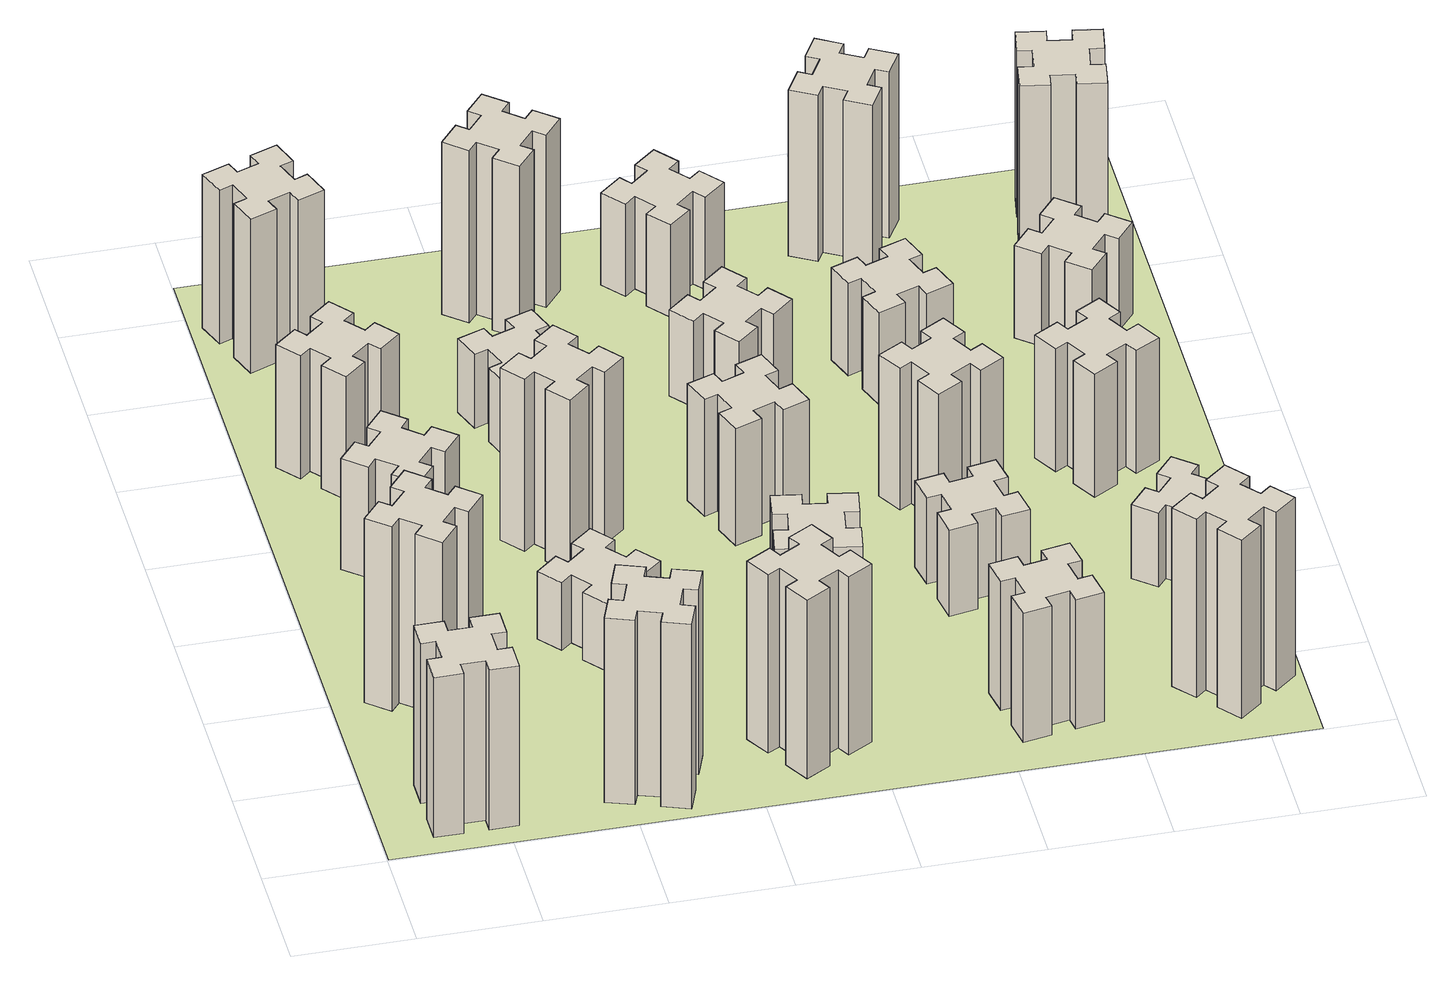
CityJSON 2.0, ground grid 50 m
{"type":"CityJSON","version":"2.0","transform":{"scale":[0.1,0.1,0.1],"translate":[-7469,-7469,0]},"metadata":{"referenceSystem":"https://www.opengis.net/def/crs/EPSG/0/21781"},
"CityObjects":{
"building1":{"type":"Building","attributes":{"class":"1000","function":"1000","usage":"1000","yearOfConstruction":2016,"roofType":"1000","measuredHeight":78,"storeysAboveGround":30,"storeysBelowGround":0},"geometry":[{"type":"Solid","lod":"1","boundaries":[[[[0,1,2,3,4,5,6,7,8,9,10,11,12,13,14,15,16,17,18,19]],[[17,16,20,21]],[[16,15,22,20]],[[15,14,23,22]],[[14,13,24,23]],[[13,12,25,24]],[[12,11,26,25]],[[11,10,27,26]],[[10,9,28,27]],[[9,8,29,28]],[[8,7,30,29]],[[7,6,31,30]],[[6,5,32,31]],[[5,4,33,32]],[[4,3,34,33]],[[3,2,35,34]],[[2,1,36,35]],[[1,0,37,36]],[[0,19,38,37]],[[19,18,39,38]],[[18,17,21,39]],[[24,25,26,27,28,29,30,31,32,33,34,35,36,37,38,39,21,20,22,23]]]]}]},
"building2":{"type":"Building","attributes":{"class":"1000","function":"1000","usage":"1000","yearOfConstruction":2016,"roofType":"1000","measuredHeight":90,"storeysAboveGround":30,"storeysBelowGround":0},"geometry":[{"type":"Solid","lod":"1","boundaries":[[[[40,41,42,43,44,45,46,47,48,49,50,51,52,53,54,55,56,57,58,59]],[[57,56,60,61]],[[56,55,62,60]],[[55,54,63,62]],[[54,53,64,63]],[[53,52,65,64]],[[52,51,66,65]],[[51,50,67,66]],[[50,49,68,67]],[[49,48,69,68]],[[48,47,70,69]],[[47,46,71,70]],[[46,45,72,71]],[[45,44,73,72]],[[44,43,74,73]],[[43,42,75,74]],[[42,41,76,75]],[[41,40,77,76]],[[40,59,78,77]],[[59,58,79,78]],[[58,57,61,79]],[[64,65,66,67,68,69,70,71,72,73,74,75,76,77,78,79,61,60,62,63]]]]}]},
"building3":{"type":"Building","attributes":{"class":"1000","function":"1000","usage":"1000","yearOfConstruction":2016,"roofType":"1000","measuredHeight":54,"storeysAboveGround":30,"storeysBelowGround":0},"geometry":[{"type":"Solid","lod":"1","boundaries":[[[[80,81,82,83,84,85,86,87,88,89,90,91,92,93,94,95,96,97,98,99]],[[97,96,100,101]],[[96,95,102,100]],[[95,94,103,102]],[[94,93,104,103]],[[93,92,105,104]],[[92,91,106,105]],[[91,90,107,106]],[[90,89,108,107]],[[89,88,109,108]],[[88,87,110,109]],[[87,86,111,110]],[[86,85,112,111]],[[85,84,113,112]],[[84,83,114,113]],[[83,82,115,114]],[[82,81,116,115]],[[81,80,117,116]],[[80,99,118,117]],[[99,98,119,118]],[[98,97,101,119]],[[104,105,106,107,108,109,110,111,112,113,114,115,116,117,118,119,101,100,102,103]]]]}]},
"building4":{"type":"Building","attributes":{"class":"1000","function":"1000","usage":"1000","yearOfConstruction":2016,"roofType":"1000","measuredHeight":60,"storeysAboveGround":30,"storeysBelowGround":0},"geometry":[{"type":"Solid","lod":"1","boundaries":[[[[120,121,122,123,124,125,126,127,128,129,130,131,132,133,134,135,136,137,138,139]],[[137,136,140,141]],[[136,135,142,140]],[[135,134,143,142]],[[134,133,144,143]],[[133,132,145,144]],[[132,131,146,145]],[[131,130,147,146]],[[130,129,148,147]],[[129,128,149,148]],[[128,127,150,149]],[[127,126,151,150]],[[126,125,152,151]],[[125,124,153,152]],[[124,123,154,153]],[[123,122,155,154]],[[122,121,156,155]],[[121,120,157,156]],[[120,139,158,157]],[[139,138,159,158]],[[138,137,141,159]],[[144,145,146,147,148,149,150,151,152,153,154,155,156,157,158,159,141,140,142,143]]]]}]},
"building5":{"type":"Building","attributes":{"class":"1000","function":"1000","usage":"1000","yearOfConstruction":2016,"roofType":"1000","measuredHeight":90,"storeysAboveGround":30,"storeysBelowGround":0},"geometry":[{"type":"Solid","lod":"1","boundaries":[[[[160,161,162,163,164,165,166,167,168,169,170,171,172,173,174,175,176,177,178,179]],[[177,176,180,181]],[[176,175,182,180]],[[175,174,183,182]],[[174,173,184,183]],[[173,172,185,184]],[[172,171,186,185]],[[171,170,187,186]],[[170,169,188,187]],[[169,168,189,188]],[[168,167,190,189]],[[167,166,191,190]],[[166,165,192,191]],[[165,164,193,192]],[[164,163,194,193]],[[163,162,195,194]],[[162,161,196,195]],[[161,160,197,196]],[[160,179,198,197]],[[179,178,199,198]],[[178,177,181,199]],[[184,185,186,187,188,189,190,191,192,193,194,195,196,197,198,199,181,180,182,183]]]]}]},
"building6":{"type":"Building","attributes":{"class":"1000","function":"1000","usage":"1000","yearOfConstruction":2016,"roofType":"1000","measuredHeight":75,"storeysAboveGround":30,"storeysBelowGround":0},"geometry":[{"type":"Solid","lod":"1","boundaries":[[[[200,201,202,203,204,205,206,207,208,209,210,211,212,213,214,215,216,217,218,219]],[[217,216,220,221]],[[216,215,222,220]],[[215,214,223,222]],[[214,213,224,223]],[[213,212,225,224]],[[212,211,226,225]],[[211,210,227,226]],[[210,209,228,227]],[[209,208,229,228]],[[208,207,230,229]],[[207,206,231,230]],[[206,205,232,231]],[[205,204,233,232]],[[204,203,234,233]],[[203,202,235,234]],[[202,201,236,235]],[[201,200,237,236]],[[200,219,238,237]],[[219,218,239,238]],[[218,217,221,239]],[[224,225,226,227,228,229,230,231,232,233,234,235,236,237,238,239,221,220,222,223]]]]}]},
"building7":{"type":"Building","attributes":{"class":"1000","function":"1000","usage":"1000","yearOfConstruction":2016,"roofType":"1000","measuredHeight":33,"storeysAboveGround":30,"storeysBelowGround":0},"geometry":[{"type":"Solid","lod":"1","boundaries":[[[[240,241,242,243,244,245,246,247,248,249,250,251,252,253,254,255,256,257,258,259]],[[257,256,260,261]],[[256,255,262,260]],[[255,254,263,262]],[[254,253,264,263]],[[253,252,265,264]],[[252,251,266,265]],[[251,250,267,266]],[[250,249,268,267]],[[249,248,269,268]],[[248,247,270,269]],[[247,246,271,270]],[[246,245,272,271]],[[245,244,273,272]],[[244,243,274,273]],[[243,242,275,274]],[[242,241,276,275]],[[241,240,277,276]],[[240,259,278,277]],[[259,258,279,278]],[[258,257,261,279]],[[264,265,266,267,268,269,270,271,272,273,274,275,276,277,278,279,261,260,262,263]]]]}]},
"building8":{"type":"Building","attributes":{"class":"1000","function":"1000","usage":"1000","yearOfConstruction":2016,"roofType":"1000","measuredHeight":84,"storeysAboveGround":30,"storeysBelowGround":0},"geometry":[{"type":"Solid","lod":"1","boundaries":[[[[280,281,282,283,284,285,286,287,288,289,290,291,292,293,294,295,296,297,298,299]],[[297,296,300,301]],[[296,295,302,300]],[[295,294,303,302]],[[294,293,304,303]],[[293,292,305,304]],[[292,291,306,305]],[[291,290,307,306]],[[290,289,308,307]],[[289,288,309,308]],[[288,287,310,309]],[[287,286,311,310]],[[286,285,312,311]],[[285,284,313,312]],[[284,283,314,313]],[[283,282,315,314]],[[282,281,316,315]],[[281,280,317,316]],[[280,299,318,317]],[[299,298,319,318]],[[298,297,301,319]],[[304,305,306,307,308,309,310,311,312,313,314,315,316,317,318,319,301,300,302,303]]]]}]},
"building9":{"type":"Building","attributes":{"class":"1000","function":"1000","usage":"1000","yearOfConstruction":2016,"roofType":"1000","measuredHeight":87,"storeysAboveGround":30,"storeysBelowGround":0},"geometry":[{"type":"Solid","lod":"1","boundaries":[[[[320,321,322,323,324,325,326,327,328,329,330,331,332,333,334,335,336,337,338,339]],[[337,336,340,341]],[[336,335,342,340]],[[335,334,343,342]],[[334,333,344,343]],[[333,332,345,344]],[[332,331,346,345]],[[331,330,347,346]],[[330,329,348,347]],[[329,328,349,348]],[[328,327,350,349]],[[327,326,351,350]],[[326,325,352,351]],[[325,324,353,352]],[[324,323,354,353]],[[323,322,355,354]],[[322,321,356,355]],[[321,320,357,356]],[[320,339,358,357]],[[339,338,359,358]],[[338,337,341,359]],[[344,345,346,347,348,349,350,351,352,353,354,355,356,357,358,359,341,340,342,343]]]]}]},
"building10":{"type":"Building","attributes":{"class":"1000","function":"1000","usage":"1000","yearOfConstruction":2016,"roofType":"1000","measuredHeight":36,"storeysAboveGround":30,"storeysBelowGround":0},"geometry":[{"type":"Solid","lod":"1","boundaries":[[[[360,361,362,363,364,365,366,367,368,369,370,371,372,373,374,375,376,377,378,379]],[[377,376,380,381]],[[376,375,382,380]],[[375,374,383,382]],[[374,373,384,383]],[[373,372,385,384]],[[372,371,386,385]],[[371,370,387,386]],[[370,369,388,387]],[[369,368,389,388]],[[368,367,390,389]],[[367,366,391,390]],[[366,365,392,391]],[[365,364,393,392]],[[364,363,394,393]],[[363,362,395,394]],[[362,361,396,395]],[[361,360,397,396]],[[360,379,398,397]],[[379,378,399,398]],[[378,377,381,399]],[[384,385,386,387,388,389,390,391,392,393,394,395,396,397,398,399,381,380,382,383]]]]}]},
"building11":{"type":"Building","attributes":{"class":"1000","function":"1000","usage":"1000","yearOfConstruction":2016,"roofType":"1000","measuredHeight":84,"storeysAboveGround":30,"storeysBelowGround":0},"geometry":[{"type":"Solid","lod":"1","boundaries":[[[[400,401,402,403,404,405,406,407,408,409,410,411,412,413,414,415,416,417,418,419]],[[417,416,420,421]],[[416,415,422,420]],[[415,414,423,422]],[[414,413,424,423]],[[413,412,425,424]],[[412,411,426,425]],[[411,410,427,426]],[[410,409,428,427]],[[409,408,429,428]],[[408,407,430,429]],[[407,406,431,430]],[[406,405,432,431]],[[405,404,433,432]],[[404,403,434,433]],[[403,402,435,434]],[[402,401,436,435]],[[401,400,437,436]],[[400,419,438,437]],[[419,418,439,438]],[[418,417,421,439]],[[424,425,426,427,428,429,430,431,432,433,434,435,436,437,438,439,421,420,422,423]]]]}]},
"building12":{"type":"Building","attributes":{"class":"1000","function":"1000","usage":"1000","yearOfConstruction":2016,"roofType":"1000","measuredHeight":48,"storeysAboveGround":30,"storeysBelowGround":0},"geometry":[{"type":"Solid","lod":"1","boundaries":[[[[440,441,442,443,444,445,446,447,448,449,450,451,452,453,454,455,456,457,458,459]],[[457,456,460,461]],[[456,455,462,460]],[[455,454,463,462]],[[454,453,464,463]],[[453,452,465,464]],[[452,451,466,465]],[[451,450,467,466]],[[450,449,468,467]],[[449,448,469,468]],[[448,447,470,469]],[[447,446,471,470]],[[446,445,472,471]],[[445,444,473,472]],[[444,443,474,473]],[[443,442,475,474]],[[442,441,476,475]],[[441,440,477,476]],[[440,459,478,477]],[[459,458,479,478]],[[458,457,461,479]],[[464,465,466,467,468,469,470,471,472,473,474,475,476,477,478,479,461,460,462,463]]]]}]},
"building13":{"type":"Building","attributes":{"class":"1000","function":"1000","usage":"1000","yearOfConstruction":2016,"roofType":"1000","measuredHeight":57,"storeysAboveGround":30,"storeysBelowGround":0},"geometry":[{"type":"Solid","lod":"1","boundaries":[[[[480,481,482,483,484,485,486,487,488,489,490,491,492,493,494,495,496,497,498,499]],[[497,496,500,501]],[[496,495,502,500]],[[495,494,503,502]],[[494,493,504,503]],[[493,492,505,504]],[[492,491,506,505]],[[491,490,507,506]],[[490,489,508,507]],[[489,488,509,508]],[[488,487,510,509]],[[487,486,511,510]],[[486,485,512,511]],[[485,484,513,512]],[[484,483,514,513]],[[483,482,515,514]],[[482,481,516,515]],[[481,480,517,516]],[[480,499,518,517]],[[499,498,519,518]],[[498,497,501,519]],[[504,505,506,507,508,509,510,511,512,513,514,515,516,517,518,519,501,500,502,503]]]]}]},
"building14":{"type":"Building","attributes":{"class":"1000","function":"1000","usage":"1000","yearOfConstruction":2016,"roofType":"1000","measuredHeight":42,"storeysAboveGround":30,"storeysBelowGround":0},"geometry":[{"type":"Solid","lod":"1","boundaries":[[[[520,521,522,523,524,525,526,527,528,529,530,531,532,533,534,535,536,537,538,539]],[[537,536,540,541]],[[536,535,542,540]],[[535,534,543,542]],[[534,533,544,543]],[[533,532,545,544]],[[532,531,546,545]],[[531,530,547,546]],[[530,529,548,547]],[[529,528,549,548]],[[528,527,550,549]],[[527,526,551,550]],[[526,525,552,551]],[[525,524,553,552]],[[524,523,554,553]],[[523,522,555,554]],[[522,521,556,555]],[[521,520,557,556]],[[520,539,558,557]],[[539,538,559,558]],[[538,537,541,559]],[[544,545,546,547,548,549,550,551,552,553,554,555,556,557,558,559,541,540,542,543]]]]}]},
"building15":{"type":"Building","attributes":{"class":"1000","function":"1000","usage":"1000","yearOfConstruction":2016,"roofType":"1000","measuredHeight":63,"storeysAboveGround":30,"storeysBelowGround":0},"geometry":[{"type":"Solid","lod":"1","boundaries":[[[[560,561,562,563,564,565,566,567,568,569,570,571,572,573,574,575,576,577,578,579]],[[577,576,580,581]],[[576,575,582,580]],[[575,574,583,582]],[[574,573,584,583]],[[573,572,585,584]],[[572,571,586,585]],[[571,570,587,586]],[[570,569,588,587]],[[569,568,589,588]],[[568,567,590,589]],[[567,566,591,590]],[[566,565,592,591]],[[565,564,593,592]],[[564,563,594,593]],[[563,562,595,594]],[[562,561,596,595]],[[561,560,597,596]],[[560,579,598,597]],[[579,578,599,598]],[[578,577,581,599]],[[584,585,586,587,588,589,590,591,592,593,594,595,596,597,598,599,581,580,582,583]]]]}]},
"building16":{"type":"Building","attributes":{"class":"1000","function":"1000","usage":"1000","yearOfConstruction":2016,"roofType":"1000","measuredHeight":45,"storeysAboveGround":30,"storeysBelowGround":0},"geometry":[{"type":"Solid","lod":"1","boundaries":[[[[600,601,602,603,604,605,606,607,608,609,610,611,612,613,614,615,616,617,618,619]],[[617,616,620,621]],[[616,615,622,620]],[[615,614,623,622]],[[614,613,624,623]],[[613,612,625,624]],[[612,611,626,625]],[[611,610,627,626]],[[610,609,628,627]],[[609,608,629,628]],[[608,607,630,629]],[[607,606,631,630]],[[606,605,632,631]],[[605,604,633,632]],[[604,603,634,633]],[[603,602,635,634]],[[602,601,636,635]],[[601,600,637,636]],[[600,619,638,637]],[[619,618,639,638]],[[618,617,621,639]],[[624,625,626,627,628,629,630,631,632,633,634,635,636,637,638,639,621,620,622,623]]]]}]},
"building17":{"type":"Building","attributes":{"class":"1000","function":"1000","usage":"1000","yearOfConstruction":2016,"roofType":"1000","measuredHeight":42,"storeysAboveGround":30,"storeysBelowGround":0},"geometry":[{"type":"Solid","lod":"1","boundaries":[[[[640,641,642,643,644,645,646,647,648,649,650,651,652,653,654,655,656,657,658,659]],[[657,656,660,661]],[[656,655,662,660]],[[655,654,663,662]],[[654,653,664,663]],[[653,652,665,664]],[[652,651,666,665]],[[651,650,667,666]],[[650,649,668,667]],[[649,648,669,668]],[[648,647,670,669]],[[647,646,671,670]],[[646,645,672,671]],[[645,644,673,672]],[[644,643,674,673]],[[643,642,675,674]],[[642,641,676,675]],[[641,640,677,676]],[[640,659,678,677]],[[659,658,679,678]],[[658,657,661,679]],[[664,665,666,667,668,669,670,671,672,673,674,675,676,677,678,679,661,660,662,663]]]]}]},
"building18":{"type":"Building","attributes":{"class":"1000","function":"1000","usage":"1000","yearOfConstruction":2016,"roofType":"1000","measuredHeight":69,"storeysAboveGround":30,"storeysBelowGround":0},"geometry":[{"type":"Solid","lod":"1","boundaries":[[[[680,681,682,683,684,685,686,687,688,689,690,691,692,693,694,695,696,697,698,699]],[[697,696,700,701]],[[696,695,702,700]],[[695,694,703,702]],[[694,693,704,703]],[[693,692,705,704]],[[692,691,706,705]],[[691,690,707,706]],[[690,689,708,707]],[[689,688,709,708]],[[688,687,710,709]],[[687,686,711,710]],[[686,685,712,711]],[[685,684,713,712]],[[684,683,714,713]],[[683,682,715,714]],[[682,681,716,715]],[[681,680,717,716]],[[680,699,718,717]],[[699,698,719,718]],[[698,697,701,719]],[[704,705,706,707,708,709,710,711,712,713,714,715,716,717,718,719,701,700,702,703]]]]}]},
"building19":{"type":"Building","attributes":{"class":"1000","function":"1000","usage":"1000","yearOfConstruction":2016,"roofType":"1000","measuredHeight":45,"storeysAboveGround":30,"storeysBelowGround":0},"geometry":[{"type":"Solid","lod":"1","boundaries":[[[[720,721,722,723,724,725,726,727,728,729,730,731,732,733,734,735,736,737,738,739]],[[737,736,740,741]],[[736,735,742,740]],[[735,734,743,742]],[[734,733,744,743]],[[733,732,745,744]],[[732,731,746,745]],[[731,730,747,746]],[[730,729,748,747]],[[729,728,749,748]],[[728,727,750,749]],[[727,726,751,750]],[[726,725,752,751]],[[725,724,753,752]],[[724,723,754,753]],[[723,722,755,754]],[[722,721,756,755]],[[721,720,757,756]],[[720,739,758,757]],[[739,738,759,758]],[[738,737,741,759]],[[744,745,746,747,748,749,750,751,752,753,754,755,756,757,758,759,741,740,742,743]]]]}]},
"building20":{"type":"Building","attributes":{"class":"1000","function":"1000","usage":"1000","yearOfConstruction":2016,"roofType":"1000","measuredHeight":87,"storeysAboveGround":30,"storeysBelowGround":0},"geometry":[{"type":"Solid","lod":"1","boundaries":[[[[760,761,762,763,764,765,766,767,768,769,770,771,772,773,774,775,776,777,778,779]],[[777,776,780,781]],[[776,775,782,780]],[[775,774,783,782]],[[774,773,784,783]],[[773,772,785,784]],[[772,771,786,785]],[[771,770,787,786]],[[770,769,788,787]],[[769,768,789,788]],[[768,767,790,789]],[[767,766,791,790]],[[766,765,792,791]],[[765,764,793,792]],[[764,763,794,793]],[[763,762,795,794]],[[762,761,796,795]],[[761,760,797,796]],[[760,779,798,797]],[[779,778,799,798]],[[778,777,781,799]],[[784,785,786,787,788,789,790,791,792,793,794,795,796,797,798,799,781,780,782,783]]]]}]},
"building21":{"type":"Building","attributes":{"class":"1000","function":"1000","usage":"1000","yearOfConstruction":2016,"roofType":"1000","measuredHeight":81,"storeysAboveGround":30,"storeysBelowGround":0},"geometry":[{"type":"Solid","lod":"1","boundaries":[[[[800,801,802,803,804,805,806,807,808,809,810,811,812,813,814,815,816,817,818,819]],[[817,816,820,821]],[[816,815,822,820]],[[815,814,823,822]],[[814,813,824,823]],[[813,812,825,824]],[[812,811,826,825]],[[811,810,827,826]],[[810,809,828,827]],[[809,808,829,828]],[[808,807,830,829]],[[807,806,831,830]],[[806,805,832,831]],[[805,804,833,832]],[[804,803,834,833]],[[803,802,835,834]],[[802,801,836,835]],[[801,800,837,836]],[[800,819,838,837]],[[819,818,839,838]],[[818,817,821,839]],[[824,825,826,827,828,829,830,831,832,833,834,835,836,837,838,839,821,820,822,823]]]]}]},
"building22":{"type":"Building","attributes":{"class":"1000","function":"1000","usage":"1000","yearOfConstruction":2016,"roofType":"1000","measuredHeight":36,"storeysAboveGround":30,"storeysBelowGround":0},"geometry":[{"type":"Solid","lod":"1","boundaries":[[[[840,841,842,843,844,845,846,847,848,849,850,851,852,853,854,855,856,857,858,859]],[[857,856,860,861]],[[856,855,862,860]],[[855,854,863,862]],[[854,853,864,863]],[[853,852,865,864]],[[852,851,866,865]],[[851,850,867,866]],[[850,849,868,867]],[[849,848,869,868]],[[848,847,870,869]],[[847,846,871,870]],[[846,845,872,871]],[[845,844,873,872]],[[844,843,874,873]],[[843,842,875,874]],[[842,841,876,875]],[[841,840,877,876]],[[840,859,878,877]],[[859,858,879,878]],[[858,857,861,879]],[[864,865,866,867,868,869,870,871,872,873,874,875,876,877,878,879,861,860,862,863]]]]}]},
"building23":{"type":"Building","attributes":{"class":"1000","function":"1000","usage":"1000","yearOfConstruction":2016,"roofType":"1000","measuredHeight":60,"storeysAboveGround":30,"storeysBelowGround":0},"geometry":[{"type":"Solid","lod":"1","boundaries":[[[[880,881,882,883,884,885,886,887,888,889,890,891,892,893,894,895,896,897,898,899]],[[897,896,900,901]],[[896,895,902,900]],[[895,894,903,902]],[[894,893,904,903]],[[893,892,905,904]],[[892,891,906,905]],[[891,890,907,906]],[[890,889,908,907]],[[889,888,909,908]],[[888,887,910,909]],[[887,886,911,910]],[[886,885,912,911]],[[885,884,913,912]],[[884,883,914,913]],[[883,882,915,914]],[[882,881,916,915]],[[881,880,917,916]],[[880,899,918,917]],[[899,898,919,918]],[[898,897,901,919]],[[904,905,906,907,908,909,910,911,912,913,914,915,916,917,918,919,901,900,902,903]]]]}]},
"building24":{"type":"Building","attributes":{"class":"1000","function":"1000","usage":"1000","yearOfConstruction":2016,"roofType":"1000","measuredHeight":45,"storeysAboveGround":30,"storeysBelowGround":0},"geometry":[{"type":"Solid","lod":"1","boundaries":[[[[920,921,922,923,924,925,926,927,928,929,930,931,932,933,934,935,936,937,938,939]],[[937,936,940,941]],[[936,935,942,940]],[[935,934,943,942]],[[934,933,944,943]],[[933,932,945,944]],[[932,931,946,945]],[[931,930,947,946]],[[930,929,948,947]],[[929,928,949,948]],[[928,927,950,949]],[[927,926,951,950]],[[926,925,952,951]],[[925,924,953,952]],[[924,923,954,953]],[[923,922,955,954]],[[922,921,956,955]],[[921,920,957,956]],[[920,939,958,957]],[[939,938,959,958]],[[938,937,941,959]],[[944,945,946,947,948,949,950,951,952,953,954,955,956,957,958,959,941,940,942,943]]]]}]},
"building25":{"type":"Building","attributes":{"class":"1000","function":"1000","usage":"1000","yearOfConstruction":2016,"roofType":"1000","measuredHeight":81,"storeysAboveGround":30,"storeysBelowGround":0},"geometry":[{"type":"Solid","lod":"1","boundaries":[[[[960,961,962,963,964,965,966,967,968,969,970,971,972,973,974,975,976,977,978,979]],[[977,976,980,981]],[[976,975,982,980]],[[975,974,983,982]],[[974,973,984,983]],[[973,972,985,984]],[[972,971,986,985]],[[971,970,987,986]],[[970,969,988,987]],[[969,968,989,988]],[[968,967,990,989]],[[967,966,991,990]],[[966,965,992,991]],[[965,964,993,992]],[[964,963,994,993]],[[963,962,995,994]],[[962,961,996,995]],[[961,960,997,996]],[[960,979,998,997]],[[979,978,999,998]],[[978,977,981,999]],[[984,985,986,987,988,989,990,991,992,993,994,995,996,997,998,999,981,980,982,983]]]]}]},
"landuse1":{"type":"LandUse","attributes":{"name":"plot1","function":"1010"},"geometry":[{"type":"MultiSurface","lod":"1","boundaries":[[[1000,1001,1002,1003]]]}]}
},
"vertices":[
[265,325,0],[265,225,0],[205,225,0],[205,105,0],[325,105,0],[325,165,0],[425,165,0],[425,105,0],[545,105,0],[545,225,0],[485,225,0],[485,325,0],[545,325,0],[545,445,0],[425,445,0],[425,385,0],[325,385,0],[325,445,0],[205,445,0],[205,325,0],[325,385,780],[325,445,780],[425,385,780],[425,445,780],[545,445,780],[545,325,780],[485,325,780],[485,225,780],[545,225,780],[545,105,780],[425,105,780],[425,165,780],[325,165,780],[325,105,780],[205,105,780],[205,225,780],[265,225,780],[265,325,780],[205,325,780],[205,445,780],
[484,1067,0],[408,1132,0],[446,1178,0],[354,1255,0],[277,1163,0],[323,1124,0],[259,1048,0],[213,1086,0],[136,994,0],[228,917,0],[266,963,0],[343,899,0],[304,853,0],[396,776,0],[473,868,0],[427,906,0],[492,983,0],[538,944,0],[615,1036,0],[523,1113,0],[492,983,900],[538,944,900],[427,906,900],[473,868,900],[396,776,900],[304,853,900],[343,899,900],[266,963,900],[228,917,900],[136,994,900],[213,1086,900],[259,1048,900],[323,1124,900],[277,1163,900],[354,1255,900],[446,1178,900],[408,1132,900],[484,1067,900],[523,1113,900],[615,1036,900],
[584,1907,0],[508,1972,0],[546,2018,0],[454,2095,0],[377,2003,0],[423,1964,0],[359,1888,0],[313,1926,0],[236,1834,0],[328,1757,0],[366,1803,0],[443,1739,0],[404,1693,0],[496,1616,0],[573,1708,0],[527,1746,0],[592,1823,0],[638,1784,0],[715,1876,0],[623,1953,0],[592,1823,540],[638,1784,540],[527,1746,540],[573,1708,540],[496,1616,540],[404,1693,540],[443,1739,540],[366,1803,540],[328,1757,540],[236,1834,540],[313,1926,540],[359,1888,540],[423,1964,540],[377,2003,540],[454,2095,540],[546,2018,540],[508,1972,540],[584,1907,540],[623,1953,540],[715,1876,540],
[492,2528,0],[427,2604,0],[473,2643,0],[396,2735,0],[304,2658,0],[343,2612,0],[266,2547,0],[228,2593,0],[136,2516,0],[213,2424,0],[259,2463,0],[323,2386,0],[277,2348,0],[354,2256,0],[446,2333,0],[408,2379,0],[484,2443,0],[523,2397,0],[615,2474,0],[538,2566,0],[484,2443,600],[523,2397,600],[408,2379,600],[446,2333,600],[354,2256,600],[277,2348,600],[323,2386,600],[259,2463,600],[213,2424,600],[136,2516,600],[228,2593,600],[266,2547,600],[343,2612,600],[304,2658,600],[396,2735,600],[473,2643,600],[427,2604,600],[492,2528,600],[538,2566,600],[615,2474,600],
[1029,360,0],[995,266,0],[939,287,0],[897,174,0],[1010,133,0],[1031,189,0],[1125,155,0],[1104,99,0],[1217,57,0],[1258,170,0],[1202,191,0],[1236,285,0],[1292,264,0],[1333,377,0],[1220,418,0],[1200,362,0],[1106,396,0],[1127,452,0],[1014,493,0],[973,380,0],[1106,396,900],[1127,452,900],[1200,362,900],[1220,418,900],[1333,377,900],[1292,264,900],[1236,285,900],[1202,191,900],[1258,170,900],[1217,57,900],[1104,99,900],[1125,155,900],[1031,189,900],[1010,133,900],[897,174,900],[939,287,900],[995,266,900],[1029,360,900],[973,380,900],[1014,493,900],
[155,3345,0],[189,3251,0],[133,3230,0],[174,3117,0],[287,3159,0],[266,3215,0],[360,3249,0],[380,3193,0],[493,3234,0],[452,3347,0],[396,3326,0],[362,3420,0],[418,3440,0],[377,3553,0],[264,3512,0],[285,3456,0],[191,3422,0],[170,3478,0],[57,3437,0],[99,3324,0],[191,3422,750],[170,3478,750],[285,3456,750],[264,3512,750],[377,3553,750],[418,3440,750],[362,3420,750],[396,3326,750],[452,3347,750],[493,3234,750],[380,3193,750],[360,3249,750],[266,3215,750],[287,3159,750],[174,3117,750],[133,3230,750],[189,3251,750],[155,3345,750],[99,3324,750],[57,3437,750],
[1083,1332,0],[1006,1267,0],[968,1313,0],[876,1236,0],[953,1144,0],[999,1183,0],[1063,1106,0],[1017,1068,0],[1094,976,0],[1186,1053,0],[1148,1099,0],[1224,1163,0],[1263,1117,0],[1355,1194,0],[1278,1286,0],[1232,1248,0],[1167,1324,0],[1213,1363,0],[1136,1455,0],[1044,1378,0],[1167,1324,330],[1213,1363,330],[1232,1248,330],[1278,1286,330],[1355,1194,330],[1263,1117,330],[1224,1163,330],[1148,1099,330],[1186,1053,330],[1094,976,330],[1017,1068,330],[1063,1106,330],[999,1183,330],[953,1144,330],[876,1236,330],[968,1313,330],[1006,1267,330],[1083,1332,330],[1044,1378,330],[1136,1455,330],
[1083,1972,0],[1006,1907,0],[968,1953,0],[876,1876,0],[953,1784,0],[999,1823,0],[1063,1746,0],[1017,1708,0],[1094,1616,0],[1186,1693,0],[1148,1739,0],[1224,1803,0],[1263,1757,0],[1355,1834,0],[1278,1926,0],[1232,1888,0],[1167,1964,0],[1213,2003,0],[1136,2095,0],[1044,2018,0],[1167,1964,840],[1213,2003,840],[1232,1888,840],[1278,1926,840],[1355,1834,840],[1263,1757,840],[1224,1803,840],[1148,1739,840],[1186,1693,840],[1094,1616,840],[1017,1708,840],[1063,1746,840],[999,1823,840],[953,1784,840],[876,1876,840],[968,1953,840],[1006,1907,840],[1083,1972,840],[1044,2018,840],[1136,2095,840],
[1744,496,0],[1657,446,0],[1627,498,0],[1523,438,0],[1583,334,0],[1635,364,0],[1685,277,0],[1633,247,0],[1693,143,0],[1797,203,0],[1767,255,0],[1854,305,0],[1884,253,0],[1988,313,0],[1928,417,0],[1876,387,0],[1826,474,0],[1878,504,0],[1818,608,0],[1714,548,0],[1826,474,870],[1878,504,870],[1876,387,870],[1928,417,870],[1988,313,870],[1884,253,870],[1854,305,870],[1767,255,870],[1797,203,870],[1693,143,870],[1633,247,870],[1685,277,870],[1635,364,870],[1583,334,870],[1523,438,870],[1627,498,870],[1657,446,870],[1744,496,870],[1714,548,870],[1818,608,870],
[1125,2716,0],[1031,2682,0],[1010,2738,0],[897,2697,0],[939,2584,0],[995,2605,0],[1029,2511,0],[973,2490,0],[1014,2377,0],[1127,2419,0],[1106,2475,0],[1200,2509,0],[1220,2453,0],[1333,2494,0],[1292,2607,0],[1236,2586,0],[1202,2680,0],[1258,2700,0],[1217,2813,0],[1104,2772,0],[1202,2680,360],[1258,2700,360],[1236,2586,360],[1292,2607,360],[1333,2494,360],[1220,2453,360],[1200,2509,360],[1106,2475,360],[1127,2419,360],[1014,2377,360],[973,2490,360],[1029,2511,360],[995,2605,360],[939,2584,360],[897,2697,360],[1010,2738,360],[1031,2682,360],[1125,2716,360],[1104,2772,360],[1217,2813,360],
[1106,3283,0],[1183,3219,0],[1144,3173,0],[1236,3096,0],[1313,3188,0],[1267,3226,0],[1332,3303,0],[1378,3264,0],[1455,3356,0],[1363,3433,0],[1324,3387,0],[1248,3452,0],[1286,3498,0],[1194,3575,0],[1117,3483,0],[1163,3444,0],[1099,3368,0],[1053,3406,0],[976,3314,0],[1068,3237,0],[1099,3368,840],[1053,3406,840],[1163,3444,840],[1117,3483,840],[1194,3575,840],[1286,3498,840],[1248,3452,840],[1324,3387,840],[1363,3433,840],[1455,3356,840],[1378,3264,840],[1332,3303,840],[1267,3226,840],[1313,3188,840],[1236,3096,840],[1144,3173,840],[1183,3219,840],[1106,3283,840],[1068,3237,840],[976,3314,840],
[2055,1047,0],[2072,1145,0],[2131,1135,0],[2152,1253,0],[2034,1274,0],[2024,1215,0],[1925,1232,0],[1936,1291,0],[1817,1312,0],[1797,1194,0],[1856,1184,0],[1838,1085,0],[1779,1096,0],[1758,977,0],[1877,957,0],[1887,1016,0],[1985,998,0],[1975,939,0],[2093,918,0],[2114,1037,0],[1985,998,480],[1975,939,480],[1887,1016,480],[1877,957,480],[1758,977,480],[1779,1096,480],[1838,1085,480],[1856,1184,480],[1797,1194,480],[1817,1312,480],[1936,1291,480],[1925,1232,480],[2024,1215,480],[2034,1274,480],[2152,1253,480],[2131,1135,480],[2072,1145,480],[2055,1047,480],[2114,1037,480],[2093,918,480],
[1846,1735,0],[1940,1769,0],[1960,1713,0],[2073,1754,0],[2032,1867,0],[1976,1846,0],[1942,1940,0],[1998,1960,0],[1957,2073,0],[1844,2032,0],[1865,1976,0],[1771,1942,0],[1750,1998,0],[1637,1957,0],[1679,1844,0],[1735,1865,0],[1769,1771,0],[1713,1750,0],[1754,1637,0],[1867,1679,0],[1769,1771,570],[1713,1750,570],[1735,1865,570],[1679,1844,570],[1637,1957,570],[1750,1998,570],[1771,1942,570],[1865,1976,570],[1844,2032,570],[1957,2073,570],[1998,1960,570],[1942,1940,570],[1976,1846,570],[2032,1867,570],[2073,1754,570],[1960,1713,570],[1940,1769,570],[1846,1735,570],[1867,1679,570],[1754,1637,570],
[1988,2479,0],[2064,2543,0],[2103,2497,0],[2195,2574,0],[2118,2666,0],[2072,2628,0],[2007,2704,0],[2053,2743,0],[1976,2835,0],[1884,2758,0],[1923,2712,0],[1846,2647,0],[1808,2693,0],[1716,2616,0],[1793,2524,0],[1839,2563,0],[1903,2486,0],[1857,2448,0],[1934,2356,0],[2026,2433,0],[1903,2486,420],[1857,2448,420],[1839,2563,420],[1793,2524,420],[1716,2616,420],[1808,2693,420],[1846,2647,420],[1923,2712,420],[1884,2758,420],[1976,2835,420],[2053,2743,420],[2007,2704,420],[2072,2628,420],[2118,2666,420],[2195,2574,420],[2103,2497,420],[2064,2543,420],[1988,2479,420],[2026,2433,420],[1934,2356,420],
[2665,258,0],[2764,276,0],[2774,217,0],[2892,237,0],[2871,356,0],[2812,345,0],[2795,444,0],[2854,454,0],[2833,572,0],[2715,551,0],[2725,492,0],[2627,475,0],[2617,534,0],[2498,513,0],[2519,395,0],[2578,405,0],[2596,307,0],[2537,297,0],[2557,178,0],[2676,199,0],[2596,307,630],[2537,297,630],[2578,405,630],[2519,395,630],[2498,513,630],[2617,534,630],[2627,475,630],[2725,492,630],[2715,551,630],[2833,572,630],[2854,454,630],[2795,444,630],[2812,345,630],[2871,356,630],[2892,237,630],[2774,217,630],[2764,276,630],[2665,258,630],[2676,199,630],[2557,178,630],
[1972,3368,0],[1907,3444,0],[1953,3483,0],[1876,3575,0],[1784,3498,0],[1823,3452,0],[1746,3387,0],[1708,3433,0],[1616,3356,0],[1693,3264,0],[1739,3303,0],[1803,3226,0],[1757,3188,0],[1834,3096,0],[1926,3173,0],[1888,3219,0],[1964,3283,0],[2003,3237,0],[2095,3314,0],[2018,3406,0],[1964,3283,450],[2003,3237,450],[1888,3219,450],[1926,3173,450],[1834,3096,450],[1757,3188,450],[1803,3226,450],[1739,3303,450],[1693,3264,450],[1616,3356,450],[1708,3433,450],[1746,3387,450],[1823,3452,450],[1784,3498,450],[1876,3575,450],[1953,3483,450],[1907,3444,450],[1972,3368,450],[2018,3406,450],[2095,3314,450],
[2625,1332,0],[2527,1315,0],[2517,1374,0],[2398,1353,0],[2419,1235,0],[2478,1245,0],[2496,1147,0],[2437,1137,0],[2457,1018,0],[2576,1039,0],[2565,1098,0],[2664,1116,0],[2674,1057,0],[2792,1077,0],[2771,1196,0],[2712,1185,0],[2695,1284,0],[2754,1294,0],[2733,1412,0],[2615,1391,0],[2695,1284,420],[2754,1294,420],[2712,1185,420],[2771,1196,420],[2792,1077,420],[2674,1057,420],[2664,1116,420],[2565,1098,420],[2576,1039,420],[2457,1018,420],[2437,1137,420],[2496,1147,420],[2478,1245,420],[2419,1235,420],[2398,1353,420],[2517,1374,420],[2527,1315,420],[2625,1332,420],[2615,1391,420],[2733,1412,420],
[2475,1744,0],[2525,1657,0],[2473,1627,0],[2533,1523,0],[2637,1583,0],[2607,1635,0],[2694,1685,0],[2724,1633,0],[2828,1693,0],[2768,1797,0],[2716,1767,0],[2666,1854,0],[2718,1884,0],[2658,1988,0],[2554,1928,0],[2584,1876,0],[2497,1826,0],[2467,1878,0],[2363,1818,0],[2423,1714,0],[2497,1826,690],[2467,1878,690],[2584,1876,690],[2554,1928,690],[2658,1988,690],[2718,1884,690],[2666,1854,690],[2716,1767,690],[2768,1797,690],[2828,1693,690],[2724,1633,690],[2694,1685,690],[2607,1635,690],[2637,1583,690],[2533,1523,690],[2473,1627,690],[2525,1657,690],[2475,1744,690],[2423,1714,690],[2363,1818,690],
[2586,2475,0],[2680,2509,0],[2700,2453,0],[2813,2494,0],[2772,2607,0],[2716,2586,0],[2682,2680,0],[2738,2700,0],[2697,2813,0],[2584,2772,0],[2605,2716,0],[2511,2682,0],[2490,2738,0],[2377,2697,0],[2419,2584,0],[2475,2605,0],[2509,2511,0],[2453,2490,0],[2494,2377,0],[2607,2419,0],[2509,2511,450],[2453,2490,450],[2475,2605,450],[2419,2584,450],[2377,2697,450],[2490,2738,450],[2511,2682,450],[2605,2716,450],[2584,2772,450],[2697,2813,450],[2738,2700,450],[2682,2680,450],[2716,2586,450],[2772,2607,450],[2813,2494,450],[2700,2453,450],[2680,2509,450],[2586,2475,450],[2607,2419,450],[2494,2377,450],
[3468,259,0],[3544,323,0],[3583,277,0],[3675,354,0],[3598,446,0],[3552,408,0],[3487,484,0],[3533,523,0],[3456,615,0],[3364,538,0],[3403,492,0],[3326,427,0],[3288,473,0],[3196,396,0],[3273,304,0],[3319,343,0],[3383,266,0],[3337,228,0],[3414,136,0],[3506,213,0],[3383,266,870],[3337,228,870],[3319,343,870],[3273,304,870],[3196,396,870],[3288,473,870],[3326,427,870],[3403,492,870],[3364,538,870],[3456,615,870],[3533,523,870],[3487,484,870],[3552,408,870],[3598,446,870],[3675,354,870],[3583,277,870],[3544,323,870],[3468,259,870],[3506,213,870],[3414,136,870],
[2694,3506,0],[2607,3556,0],[2637,3608,0],[2533,3668,0],[2473,3564,0],[2525,3534,0],[2475,3447,0],[2423,3477,0],[2363,3373,0],[2467,3313,0],[2497,3365,0],[2584,3315,0],[2554,3263,0],[2658,3203,0],[2718,3307,0],[2666,3337,0],[2716,3424,0],[2768,3394,0],[2828,3498,0],[2724,3558,0],[2716,3424,810],[2768,3394,810],[2666,3337,810],[2718,3307,810],[2658,3203,810],[2554,3263,810],[2584,3315,810],[2497,3365,810],[2467,3313,810],[2363,3373,810],[2423,3477,810],[2475,3447,810],[2525,3534,810],[2473,3564,810],[2533,3668,810],[2637,3608,810],[2607,3556,810],[2694,3506,810],[2724,3558,810],[2828,3498,810],
[3487,1006,0],[3552,1083,0],[3598,1044,0],[3675,1136,0],[3583,1213,0],[3544,1167,0],[3468,1232,0],[3506,1278,0],[3414,1355,0],[3337,1263,0],[3383,1224,0],[3319,1148,0],[3273,1186,0],[3196,1094,0],[3288,1017,0],[3326,1063,0],[3403,999,0],[3364,953,0],[3456,876,0],[3533,968,0],[3403,999,360],[3364,953,360],[3326,1063,360],[3288,1017,360],[3196,1094,360],[3273,1186,360],[3319,1148,360],[3383,1224,360],[3337,1263,360],[3414,1355,360],[3506,1278,360],[3468,1232,360],[3544,1167,360],[3583,1213,360],[3675,1136,360],[3598,1044,360],[3552,1083,360],[3487,1006,360],[3533,968,360],[3456,876,360],
[3224,1976,0],[3137,1926,0],[3107,1978,0],[3003,1918,0],[3063,1814,0],[3115,1844,0],[3165,1757,0],[3113,1727,0],[3173,1623,0],[3277,1683,0],[3247,1735,0],[3334,1785,0],[3364,1733,0],[3468,1793,0],[3408,1897,0],[3356,1867,0],[3306,1954,0],[3358,1984,0],[3298,2088,0],[3194,2028,0],[3306,1954,600],[3358,1984,600],[3356,1867,600],[3408,1897,600],[3468,1793,600],[3364,1733,600],[3334,1785,600],[3247,1735,600],[3277,1683,600],[3173,1623,600],[3113,1727,600],[3165,1757,600],[3115,1844,600],[3063,1814,600],[3003,1918,600],[3107,1978,600],[3137,1926,600],[3224,1976,600],[3194,2028,600],[3298,2088,600],
[3444,2747,0],[3368,2812,0],[3406,2858,0],[3314,2935,0],[3237,2843,0],[3283,2804,0],[3219,2728,0],[3173,2766,0],[3096,2674,0],[3188,2597,0],[3226,2643,0],[3303,2579,0],[3264,2533,0],[3356,2456,0],[3433,2548,0],[3387,2586,0],[3452,2663,0],[3498,2624,0],[3575,2716,0],[3483,2793,0],[3452,2663,450],[3498,2624,450],[3387,2586,450],[3433,2548,450],[3356,2456,450],[3264,2533,450],[3303,2579,450],[3226,2643,450],[3188,2597,450],[3096,2674,450],[3173,2766,450],[3219,2728,450],[3283,2804,450],[3237,2843,450],[3314,2935,450],[3406,2858,450],[3368,2812,450],[3444,2747,450],[3483,2793,450],[3575,2716,450],
[3535,3267,0],[3552,3365,0],[3611,3355,0],[3632,3473,0],[3514,3494,0],[3504,3435,0],[3405,3452,0],[3416,3511,0],[3297,3532,0],[3277,3414,0],[3336,3404,0],[3318,3305,0],[3259,3316,0],[3238,3197,0],[3357,3177,0],[3367,3236,0],[3465,3218,0],[3455,3159,0],[3573,3138,0],[3594,3257,0],[3465,3218,810],[3455,3159,810],[3367,3236,810],[3357,3177,810],[3238,3197,810],[3259,3316,810],[3318,3305,810],[3336,3404,810],[3277,3414,810],[3297,3532,810],[3416,3511,810],[3405,3452,810],[3504,3435,810],[3514,3494,810],[3632,3473,810],[3611,3355,810],[3552,3365,810],[3535,3267,810],[3594,3257,810],[3573,3138,810],
[5,3705,0],[3705,3705,0],[3705,5,0],[5,5,0]
]}
